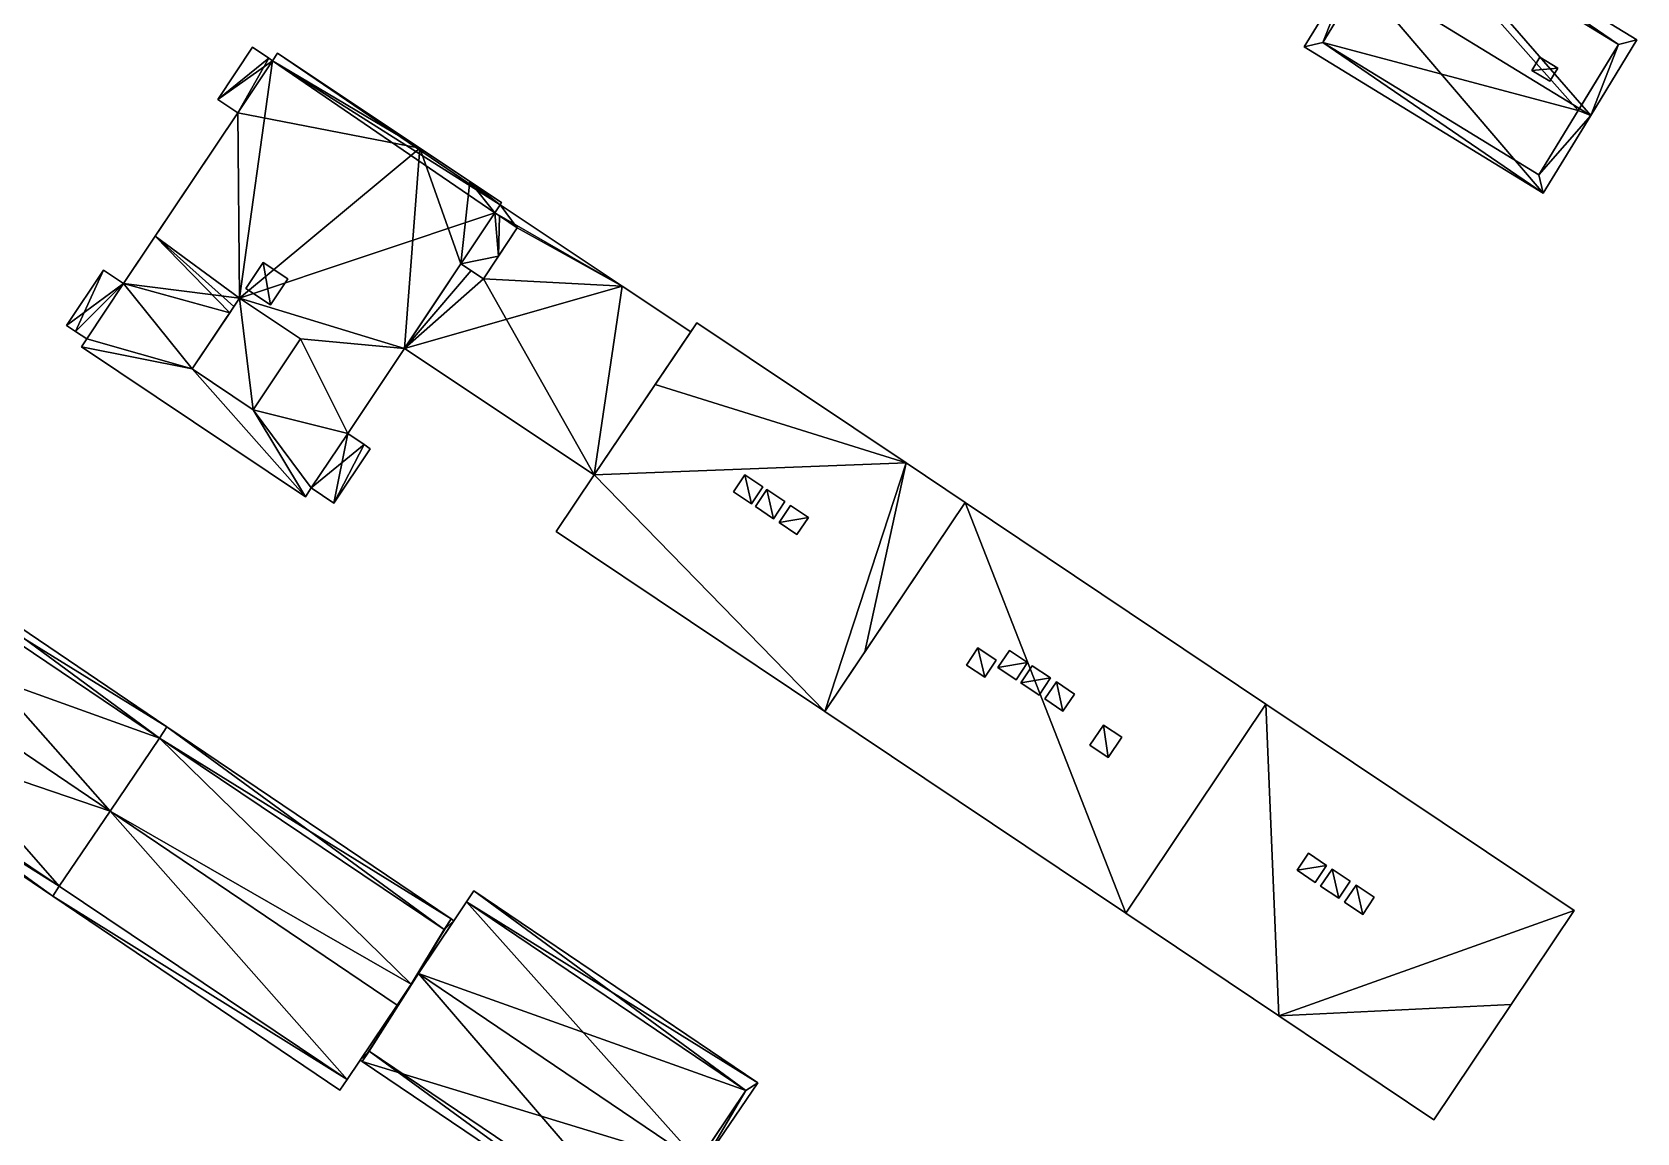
# Model space of a CAD drawing. Extents: x 2679264 to 2679716, y 1246766 to 1247183.
# Drawn here: x 2679574.3 to 2679664.7, y 1247058.6 to 1247120.6 of the extents above; entities that cross this region are included whole.
import ezdxf

# ---------------------------------------------------------------- set-up
doc = ezdxf.new("R2010")
doc.units = 0

msp = doc.modelspace()

# ---------------------------------------------------------------- linework, layer by layer
for points in [[(2679651.24, 1247128.41, 442.53), (2679662.09, 1247115.92, 444.378), (2679648.64, 1247124.16, 444.378)], [(2679664.69, 1247120.18, 442.53), (2679662.09, 1247115.92, 444.378), (2679651.24, 1247128.41, 442.53)], [(2679664.69, 1247120.18, 442.53), (2679651.24, 1247128.41, 442.53), (2679663.66, 1247119.93, 442.808)], [(2679663.66, 1247119.93, 442.808), (2679651.24, 1247128.41, 442.53), (2679651.49, 1247127.38, 442.808)], [(2679651.49, 1247127.38, 433.089), (2679649.28, 1247123.76, 444.378), (2679647, 1247120.03, 433.089)], [(2679661.38, 1247116.2, 433.089), (2679651.49, 1247127.38, 433.089), (2679647, 1247120.03, 433.089)], [(2679663.66, 1247119.93, 442.808), (2679651.49, 1247127.38, 442.808), (2679651.49, 1247127.38, 433.089)], [(2679663.66, 1247119.93, 433.089), (2679663.66, 1247119.93, 442.808), (2679651.49, 1247127.38, 433.089)], [(2679661.38, 1247116.2, 433.089), (2679663.66, 1247119.93, 433.089), (2679651.49, 1247127.38, 433.089)], [(2679645.96, 1247119.79, 442.53), (2679648.64, 1247124.16, 444.378), (2679659.41, 1247111.55, 442.53)], [(2679648.64, 1247124.16, 444.378), (2679645.96, 1247119.79, 442.53), (2679647, 1247120.03, 442.801)], [(2679649.28, 1247123.76, 444.378), (2679648.64, 1247124.16, 444.378), (2679647, 1247120.03, 442.801)], [(2679648.64, 1247124.16, 444.378), (2679662.09, 1247115.92, 444.378), (2679659.41, 1247111.55, 442.53)], [(2679649.28, 1247123.76, 444.378), (2679647, 1247120.03, 442.801), (2679647, 1247120.03, 433.089)], [(2679584.77, 1247116.83, 445.158), (2679586.73, 1247119.77, 445.158), (2679587.65, 1247119.15, 445.158)], [(2679586.73, 1247119.77, 445.158), (2679584.77, 1247116.83, 445.158), (2679584.77, 1247116.83, 431.928)], [(2679586.73, 1247119.77, 431.928), (2679586.73, 1247119.77, 445.158), (2679584.77, 1247116.83, 431.928)], [(2679587.86, 1247119.01, 431.928), (2679586.73, 1247119.77, 431.928), (2679584.77, 1247116.83, 431.928)], [(2679587.65, 1247119.15, 445.158), (2679586.73, 1247119.77, 445.158), (2679587.65, 1247119.15, 431.928)], [(2679586.73, 1247119.77, 445.158), (2679586.73, 1247119.77, 431.928), (2679587.65, 1247119.15, 431.928)], [(2679645.96, 1247119.79, 442.53), (2679659.41, 1247111.55, 442.53), (2679647, 1247120.03, 442.801)], [(2679647, 1247120.03, 442.801), (2679659.41, 1247111.55, 442.53), (2679659.17, 1247112.59, 442.801)], [(2679647, 1247120.03, 442.801), (2679659.17, 1247112.59, 442.801), (2679659.17, 1247112.59, 433.089)], [(2679647, 1247120.03, 433.089), (2679647, 1247120.03, 442.801), (2679659.17, 1247112.59, 433.089)], [(2679661.38, 1247116.2, 433.089), (2679647, 1247120.03, 433.089), (2679659.17, 1247112.59, 433.089)], [(2679661.38, 1247116.2, 444.328), (2679661.45, 1247116.31, 444.378), (2679663.66, 1247119.93, 442.808)], [(2679661.38, 1247116.2, 444.328), (2679663.66, 1247119.93, 442.808), (2679661.38, 1247116.2, 433.089)], [(2679661.38, 1247116.2, 433.089), (2679663.66, 1247119.93, 442.808), (2679663.66, 1247119.93, 433.089)], [(2679661.45, 1247116.31, 444.378), (2679662.09, 1247115.92, 444.378), (2679663.66, 1247119.93, 442.808)], [(2679662.09, 1247115.92, 444.378), (2679664.69, 1247120.18, 442.53), (2679663.66, 1247119.93, 442.808)], [(2679587.65, 1247119.15, 445.158), (2679585.9, 1247116.07, 445.158), (2679584.77, 1247116.83, 445.158)], [(2679587.86, 1247119.01, 431.928), (2679584.77, 1247116.83, 431.928), (2679585.9, 1247116.07, 431.928)], [(2679587.86, 1247119.01, 445.158), (2679585.9, 1247116.07, 445.158), (2679587.65, 1247119.15, 445.158)], [(2679585.9, 1247116.07, 445.158), (2679587.86, 1247119.01, 445.158), (2679596.15, 1247114.09, 445.158)], [(2679585.99, 1247105.64, 431.928), (2679587.86, 1247119.01, 431.928), (2679585.9, 1247116.07, 431.928)], [(2679600.37, 1247110.44, 431.928), (2679587.86, 1247119.01, 431.928), (2679585.99, 1247105.64, 431.928)], [(2679587.86, 1247119.01, 445.158), (2679587.65, 1247119.15, 445.158), (2679587.65, 1247119.15, 431.928)], [(2679587.86, 1247119.01, 431.928), (2679587.86, 1247119.01, 445.158), (2679587.65, 1247119.15, 431.928)], [(2679588.14, 1247119.43, 445.158), (2679596.15, 1247114.09, 445.158), (2679587.86, 1247119.01, 445.158)], [(2679588.14, 1247119.43, 445.158), (2679587.86, 1247119.01, 445.158), (2679587.86, 1247119.01, 431.928)], [(2679588.14, 1247119.43, 431.928), (2679588.14, 1247119.43, 445.158), (2679587.86, 1247119.01, 431.928)], [(2679588.14, 1247119.43, 431.928), (2679587.86, 1247119.01, 431.928), (2679600.68, 1247110.89, 431.928)], [(2679587.86, 1247119.01, 431.928), (2679600.37, 1247110.44, 431.928), (2679600.68, 1247110.89, 431.928)], [(2679596.15, 1247114.09, 445.158), (2679588.14, 1247119.43, 445.158), (2679588.14, 1247119.43, 431.928)], [(2679596.15, 1247114.09, 431.928), (2679596.15, 1247114.09, 445.158), (2679588.14, 1247119.43, 431.928)], [(2679588.14, 1247119.43, 431.928), (2679600.68, 1247110.89, 431.928), (2679600.76, 1247111.02, 431.928)], [(2679658.77, 1247118.46, 444.918), (2679659.23, 1247119.21, 444.918), (2679660.23, 1247118.59, 444.918)], [(2679658.77, 1247118.46, 444.918), (2679659.23, 1247119.21, 443.894), (2679659.23, 1247119.21, 444.918)], [(2679658.77, 1247118.46, 444.918), (2679658.77, 1247118.46, 444.216), (2679659.23, 1247119.21, 443.894)], [(2679659.78, 1247117.85, 444.918), (2679658.77, 1247118.46, 444.918), (2679660.23, 1247118.59, 444.918)], [(2679659.23, 1247119.21, 444.918), (2679660.23, 1247118.59, 443.894), (2679660.23, 1247118.59, 444.918)], [(2679659.23, 1247119.21, 444.918), (2679659.23, 1247119.21, 443.894), (2679660.23, 1247118.59, 443.894)], [(2679660.23, 1247118.59, 444.918), (2679659.78, 1247117.85, 444.216), (2679659.78, 1247117.85, 444.918)], [(2679660.23, 1247118.59, 444.918), (2679660.23, 1247118.59, 443.894), (2679659.78, 1247117.85, 444.216)], [(2679659.78, 1247117.85, 444.918), (2679658.77, 1247118.46, 444.216), (2679658.77, 1247118.46, 444.918)], [(2679659.78, 1247117.85, 444.918), (2679659.78, 1247117.85, 444.216), (2679658.77, 1247118.46, 444.216)], [(2679584.77, 1247116.83, 445.158), (2679585.9, 1247116.07, 445.158), (2679585.9, 1247116.07, 431.928)], [(2679584.77, 1247116.83, 431.928), (2679584.77, 1247116.83, 445.158), (2679585.9, 1247116.07, 431.928)], [(2679585.99, 1247105.64, 431.928), (2679585.9, 1247116.07, 431.928), (2679579.47, 1247106.46, 431.928)], [(2679585.99, 1247105.64, 445.158), (2679581.25, 1247109.12, 445.158), (2679585.9, 1247116.07, 445.158)], [(2679585.9, 1247116.07, 445.158), (2679581.25, 1247109.12, 445.158), (2679581.25, 1247109.12, 431.928)], [(2679585.9, 1247116.07, 431.928), (2679585.9, 1247116.07, 445.158), (2679581.25, 1247109.12, 431.928)], [(2679585.9, 1247116.07, 445.158), (2679596.15, 1247114.09, 445.158), (2679585.99, 1247105.64, 445.158)], [(2679662.09, 1247115.92, 444.378), (2679661.38, 1247116.2, 444.328), (2679659.17, 1247112.59, 442.801)], [(2679659.17, 1247112.59, 442.801), (2679661.38, 1247116.2, 444.328), (2679661.38, 1247116.2, 433.089)], [(2679659.17, 1247112.59, 442.801), (2679661.38, 1247116.2, 433.089), (2679659.17, 1247112.59, 433.089)], [(2679659.41, 1247111.55, 442.53), (2679662.09, 1247115.92, 444.378), (2679659.17, 1247112.59, 442.801)], [(2679661.38, 1247116.2, 444.328), (2679662.09, 1247115.92, 444.378), (2679661.45, 1247116.31, 444.378)], [(2679596.15, 1247114.09, 445.158), (2679595.29, 1247102.81, 445.158), (2679585.99, 1247105.64, 445.158)], [(2679598.46, 1247107.57, 445.158), (2679595.29, 1247102.81, 445.158), (2679596.15, 1247114.09, 445.158)], [(2679598.97, 1247112.21, 445.158), (2679598.46, 1247107.57, 445.158), (2679596.15, 1247114.09, 445.158)], [(2679598.97, 1247112.21, 445.158), (2679596.15, 1247114.09, 445.158), (2679596.15, 1247114.09, 431.928)], [(2679598.97, 1247112.21, 431.928), (2679598.97, 1247112.21, 445.158), (2679596.15, 1247114.09, 431.928)], [(2679598.97, 1247112.21, 445.158), (2679600.37, 1247110.44, 445.158), (2679598.46, 1247107.57, 445.158)], [(2679600.37, 1247110.44, 445.158), (2679598.97, 1247112.21, 445.158), (2679600.68, 1247110.89, 445.158)], [(2679600.76, 1247111.02, 445.158), (2679600.68, 1247110.89, 445.158), (2679598.97, 1247112.21, 445.158)], [(2679600.76, 1247111.02, 445.158), (2679598.97, 1247112.21, 445.158), (2679598.97, 1247112.21, 431.928)], [(2679600.76, 1247111.02, 431.928), (2679600.76, 1247111.02, 445.158), (2679598.97, 1247112.21, 431.928)], [(2679585.99, 1247105.64, 431.928), (2679595.29, 1247102.81, 431.928), (2679600.37, 1247110.44, 431.928)], [(2679607.54, 1247106.32, 431.928), (2679600.37, 1247110.44, 431.928), (2679595.29, 1247102.81, 431.928)], [(2679600.37, 1247110.44, 445.158), (2679600.58, 1247108, 445.158), (2679598.46, 1247107.57, 445.158)], [(2679600.37, 1247110.44, 439.132), (2679600.37, 1247110.44, 445.158), (2679600.68, 1247110.89, 445.158)], [(2679600.68, 1247110.89, 439.132), (2679600.37, 1247110.44, 439.132), (2679600.68, 1247110.89, 445.158)], [(2679600.37, 1247110.44, 439.132), (2679600.68, 1247110.89, 439.132), (2679601.64, 1247109.59, 439.132)], [(2679607.54, 1247106.32, 431.928), (2679600.68, 1247110.89, 431.928), (2679600.37, 1247110.44, 431.928)], [(2679600.58, 1247108, 445.158), (2679600.37, 1247110.44, 445.158), (2679600.63, 1247110.27, 445.158)], [(2679600.63, 1247110.27, 445.158), (2679600.37, 1247110.44, 445.158), (2679600.37, 1247110.44, 439.132)], [(2679600.37, 1247110.44, 439.132), (2679600.63, 1247110.27, 439.132), (2679600.63, 1247110.27, 445.158)], [(2679600.68, 1247110.89, 445.158), (2679600.76, 1247111.02, 445.158), (2679600.76, 1247111.02, 431.928)], [(2679600.68, 1247110.89, 431.928), (2679600.68, 1247110.89, 445.158), (2679600.76, 1247111.02, 431.928)], [(2679601.64, 1247109.59, 439.132), (2679600.68, 1247110.89, 439.132), (2679607.54, 1247106.32, 439.132)], [(2679607.54, 1247106.32, 439.132), (2679600.68, 1247110.89, 439.132), (2679600.68, 1247110.89, 431.928)], [(2679607.54, 1247106.32, 431.928), (2679607.54, 1247106.32, 439.132), (2679600.68, 1247110.89, 431.928)], [(2679607.54, 1247106.32, 439.132), (2679599.73, 1247106.73, 439.132), (2679601.64, 1247109.59, 439.132)], [(2679600.63, 1247110.27, 445.158), (2679601.64, 1247109.59, 445.158), (2679600.58, 1247108, 445.158)], [(2679600.58, 1247108, 445.158), (2679601.64, 1247109.59, 445.158), (2679601.64, 1247109.59, 439.132)], [(2679601.64, 1247109.59, 439.132), (2679600.58, 1247108, 439.132), (2679600.58, 1247108, 445.158)], [(2679601.64, 1247109.59, 439.132), (2679601.64, 1247109.59, 445.158), (2679600.63, 1247110.27, 445.158)], [(2679600.63, 1247110.27, 445.158), (2679600.63, 1247110.27, 439.132), (2679601.64, 1247109.59, 439.132)], [(2679581.25, 1247109.12, 445.158), (2679585.45, 1247104.82, 445.158), (2679579.47, 1247106.46, 445.158)], [(2679581.25, 1247109.12, 445.158), (2679579.47, 1247106.46, 445.158), (2679579.47, 1247106.46, 431.928)], [(2679581.25, 1247109.12, 431.928), (2679581.25, 1247109.12, 445.158), (2679579.47, 1247106.46, 431.928)], [(2679585.68, 1247105.17, 445.158), (2679585.45, 1247104.82, 445.158), (2679581.25, 1247109.12, 445.158)], [(2679585.99, 1247105.64, 445.158), (2679585.68, 1247105.17, 445.158), (2679581.25, 1247109.12, 445.158)], [(2679600.58, 1247108, 445.158), (2679599.73, 1247106.73, 445.158), (2679598.46, 1247107.57, 445.158)], [(2679599.73, 1247106.73, 439.132), (2679599.73, 1247106.73, 445.158), (2679600.58, 1247108, 445.158)], [(2679600.58, 1247108, 445.158), (2679600.58, 1247108, 439.132), (2679599.73, 1247106.73, 439.132)], [(2679578.34, 1247107.21, 445.158), (2679576.77, 1247103.76, 445.158), (2679576.26, 1247104.1, 445.158)], [(2679578.34, 1247107.21, 445.158), (2679576.26, 1247104.1, 445.158), (2679576.26, 1247104.1, 431.928)], [(2679578.34, 1247107.21, 431.928), (2679578.34, 1247107.21, 445.158), (2679576.26, 1247104.1, 431.928)], [(2679579.47, 1247106.46, 431.928), (2679578.34, 1247107.21, 431.928), (2679576.26, 1247104.1, 431.928)], [(2679576.77, 1247103.76, 445.158), (2679578.34, 1247107.21, 445.158), (2679579.47, 1247106.46, 445.158)], [(2679579.47, 1247106.46, 445.158), (2679578.34, 1247107.21, 445.158), (2679578.34, 1247107.21, 431.928)], [(2679579.47, 1247106.46, 431.928), (2679579.47, 1247106.46, 445.158), (2679578.34, 1247107.21, 431.928)], [(2679586.36, 1247106.18, 445.68), (2679587.33, 1247107.64, 445.68), (2679587.74, 1247105.26, 445.68)], [(2679586.36, 1247106.18, 445.68), (2679587.33, 1247107.64, 445.158), (2679587.33, 1247107.64, 445.68)], [(2679586.36, 1247106.18, 445.68), (2679586.36, 1247106.18, 445.158), (2679587.33, 1247107.64, 445.158)], [(2679587.33, 1247107.64, 445.68), (2679588.71, 1247106.72, 445.68), (2679587.74, 1247105.26, 445.68)], [(2679587.33, 1247107.64, 445.68), (2679588.71, 1247106.72, 445.158), (2679588.71, 1247106.72, 445.68)], [(2679587.33, 1247107.64, 445.68), (2679587.33, 1247107.64, 445.158), (2679588.71, 1247106.72, 445.158)], [(2679598.46, 1247107.57, 445.158), (2679595.29, 1247102.81, 439.132), (2679592.09, 1247098.01, 445.158)], [(2679598.46, 1247107.57, 445.158), (2679598.46, 1247107.57, 439.132), (2679595.29, 1247102.81, 439.132)], [(2679598.46, 1247107.57, 439.132), (2679599.04, 1247107.19, 439.132), (2679595.29, 1247102.81, 439.132)], [(2679599.73, 1247106.73, 439.132), (2679595.29, 1247102.81, 439.132), (2679599.04, 1247107.19, 439.132)], [(2679598.46, 1247107.57, 439.132), (2679598.46, 1247107.57, 445.158), (2679599.73, 1247106.73, 445.158)], [(2679599.73, 1247106.73, 445.158), (2679599.73, 1247106.73, 439.132), (2679598.46, 1247107.57, 439.132)], [(2679579.47, 1247106.46, 431.928), (2679576.26, 1247104.1, 431.928), (2679577.39, 1247103.34, 431.928)], [(2679577.39, 1247103.34, 445.158), (2679576.77, 1247103.76, 445.158), (2679579.47, 1247106.46, 445.158)], [(2679583.33, 1247101.65, 445.158), (2679577.39, 1247103.34, 445.158), (2679579.47, 1247106.46, 445.158)], [(2679583.33, 1247101.65, 431.928), (2679579.47, 1247106.46, 431.928), (2679577.39, 1247103.34, 431.928)], [(2679583.33, 1247101.65, 445.158), (2679579.47, 1247106.46, 445.158), (2679585.45, 1247104.82, 445.158)], [(2679579.47, 1247106.46, 431.928), (2679583.33, 1247101.65, 431.928), (2679585.99, 1247105.64, 431.928)], [(2679587.74, 1247105.26, 445.68), (2679586.36, 1247106.18, 445.158), (2679586.36, 1247106.18, 445.68)], [(2679587.74, 1247105.26, 445.68), (2679587.74, 1247105.26, 445.158), (2679586.36, 1247106.18, 445.158)], [(2679588.71, 1247106.72, 445.68), (2679587.74, 1247105.26, 445.158), (2679587.74, 1247105.26, 445.68)], [(2679588.71, 1247106.72, 445.68), (2679588.71, 1247106.72, 445.158), (2679587.74, 1247105.26, 445.158)], [(2679605.97, 1247095.69, 439.132), (2679595.29, 1247102.81, 439.132), (2679599.73, 1247106.73, 439.132)], [(2679607.54, 1247106.32, 431.928), (2679595.29, 1247102.81, 431.928), (2679605.97, 1247095.69, 431.928)], [(2679605.97, 1247095.69, 439.132), (2679599.73, 1247106.73, 439.132), (2679607.54, 1247106.32, 439.132)], [(2679611.41, 1247103.74, 439.132), (2679605.97, 1247095.69, 439.132), (2679607.54, 1247106.32, 439.132)], [(2679611.41, 1247103.74, 431.928), (2679607.54, 1247106.32, 431.928), (2679605.97, 1247095.69, 431.928)], [(2679611.41, 1247103.74, 439.132), (2679607.54, 1247106.32, 439.132), (2679607.54, 1247106.32, 431.928)], [(2679611.41, 1247103.74, 431.928), (2679611.41, 1247103.74, 439.132), (2679607.54, 1247106.32, 431.928)], [(2679583.33, 1247101.65, 446.913), (2679585.99, 1247105.64, 446.913), (2679586.77, 1247099.35, 446.913)], [(2679583.33, 1247101.65, 431.928), (2679586.77, 1247099.35, 431.928), (2679585.99, 1247105.64, 431.928)], [(2679585.99, 1247105.64, 446.913), (2679583.33, 1247101.65, 446.913), (2679583.33, 1247101.65, 445.158)], [(2679585.99, 1247105.64, 446.913), (2679583.33, 1247101.65, 445.158), (2679585.99, 1247105.64, 445.158)], [(2679595.29, 1247102.81, 445.158), (2679589.44, 1247103.34, 445.158), (2679585.99, 1247105.64, 445.158)], [(2679585.99, 1247105.64, 446.913), (2679589.44, 1247103.34, 446.913), (2679586.77, 1247099.35, 446.913)], [(2679595.29, 1247102.81, 431.928), (2679585.99, 1247105.64, 431.928), (2679589.44, 1247103.34, 431.928)], [(2679586.77, 1247099.35, 431.928), (2679589.44, 1247103.34, 431.928), (2679585.99, 1247105.64, 431.928)], [(2679585.99, 1247105.64, 445.158), (2679589.44, 1247103.34, 446.913), (2679585.99, 1247105.64, 446.913)], [(2679589.44, 1247103.34, 446.913), (2679585.99, 1247105.64, 445.158), (2679589.44, 1247103.34, 445.158)], [(2679605.97, 1247095.69, 445.231), (2679611.41, 1247103.74, 439.132), (2679611.76, 1247104.25, 445.231)], [(2679609.4, 1247100.77, 445.231), (2679611.76, 1247104.25, 445.231), (2679623.54, 1247096.36, 445.231)], [(2679623.54, 1247096.36, 431.928), (2679611.76, 1247104.25, 431.928), (2679609.4, 1247100.77, 431.928)], [(2679611.41, 1247103.74, 439.132), (2679611.76, 1247104.25, 431.928), (2679611.76, 1247104.25, 445.231)], [(2679611.41, 1247103.74, 439.132), (2679611.41, 1247103.74, 431.928), (2679611.76, 1247104.25, 431.928)], [(2679623.54, 1247096.36, 445.231), (2679611.76, 1247104.25, 445.231), (2679611.76, 1247104.25, 431.928)], [(2679623.54, 1247096.36, 431.928), (2679623.54, 1247096.36, 445.231), (2679611.76, 1247104.25, 431.928)], [(2679576.26, 1247104.1, 445.158), (2679576.77, 1247103.76, 445.158), (2679576.77, 1247103.76, 431.928)], [(2679576.26, 1247104.1, 431.928), (2679576.26, 1247104.1, 445.158), (2679576.77, 1247103.76, 431.928)], [(2679576.77, 1247103.76, 445.158), (2679577.39, 1247103.34, 445.158), (2679577.39, 1247103.34, 431.928)], [(2679576.77, 1247103.76, 431.928), (2679576.77, 1247103.76, 445.158), (2679577.39, 1247103.34, 431.928)], [(2679583.33, 1247101.65, 445.158), (2679577.09, 1247102.89, 445.158), (2679577.39, 1247103.34, 445.158)], [(2679577.39, 1247103.34, 445.158), (2679577.09, 1247102.89, 445.158), (2679577.09, 1247102.89, 431.928)], [(2679577.39, 1247103.34, 431.928), (2679577.39, 1247103.34, 445.158), (2679577.09, 1247102.89, 431.928)], [(2679583.33, 1247101.65, 431.928), (2679577.39, 1247103.34, 431.928), (2679577.09, 1247102.89, 431.928)], [(2679589.44, 1247103.34, 445.158), (2679592.09, 1247098.01, 445.158), (2679586.77, 1247099.35, 445.158)], [(2679592.09, 1247098.01, 431.928), (2679589.44, 1247103.34, 431.928), (2679586.77, 1247099.35, 431.928)], [(2679586.77, 1247099.35, 445.158), (2679586.77, 1247099.35, 446.913), (2679589.44, 1247103.34, 445.158)], [(2679589.44, 1247103.34, 446.913), (2679589.44, 1247103.34, 445.158), (2679586.77, 1247099.35, 446.913)], [(2679592.09, 1247098.01, 445.158), (2679589.44, 1247103.34, 445.158), (2679595.29, 1247102.81, 445.158)], [(2679589.44, 1247103.34, 431.928), (2679592.09, 1247098.01, 431.928), (2679595.29, 1247102.81, 431.928)], [(2679605.97, 1247095.69, 445.231), (2679605.97, 1247095.69, 439.132), (2679611.41, 1247103.74, 439.132)], [(2679583.33, 1247101.65, 445.158), (2679589.72, 1247094.46, 445.158), (2679577.09, 1247102.89, 445.158)], [(2679577.09, 1247102.89, 445.158), (2679589.72, 1247094.46, 445.158), (2679589.72, 1247094.46, 431.928)], [(2679577.09, 1247102.89, 431.928), (2679577.09, 1247102.89, 445.158), (2679589.72, 1247094.46, 431.928)], [(2679583.33, 1247101.65, 431.928), (2679577.09, 1247102.89, 431.928), (2679589.72, 1247094.46, 431.928)], [(2679595.29, 1247102.81, 439.132), (2679592.09, 1247098.01, 431.928), (2679592.09, 1247098.01, 445.158)], [(2679595.29, 1247102.81, 439.132), (2679595.29, 1247102.81, 431.928), (2679592.09, 1247098.01, 431.928)], [(2679595.29, 1247102.81, 439.132), (2679605.97, 1247095.69, 439.132), (2679605.97, 1247095.69, 431.928)], [(2679595.29, 1247102.81, 431.928), (2679595.29, 1247102.81, 439.132), (2679605.97, 1247095.69, 431.928)], [(2679586.77, 1247099.35, 445.158), (2679589.72, 1247094.46, 445.158), (2679583.33, 1247101.65, 445.158)], [(2679586.77, 1247099.35, 431.928), (2679583.33, 1247101.65, 431.928), (2679589.72, 1247094.46, 431.928)], [(2679583.33, 1247101.65, 446.913), (2679586.77, 1247099.35, 446.913), (2679586.77, 1247099.35, 445.158)], [(2679583.33, 1247101.65, 446.913), (2679586.77, 1247099.35, 445.158), (2679583.33, 1247101.65, 445.158)], [(2679605.97, 1247095.69, 445.231), (2679609.4, 1247100.77, 445.231), (2679623.54, 1247096.36, 445.231)], [(2679623.54, 1247096.36, 431.928), (2679609.4, 1247100.77, 431.928), (2679605.97, 1247095.69, 431.928)], [(2679592.09, 1247098.01, 445.158), (2679590.04, 1247094.95, 445.158), (2679586.77, 1247099.35, 445.158)], [(2679589.72, 1247094.46, 445.158), (2679586.77, 1247099.35, 445.158), (2679590.04, 1247094.95, 445.158)], [(2679586.77, 1247099.35, 431.928), (2679590.04, 1247094.95, 431.928), (2679592.09, 1247098.01, 431.928)], [(2679586.77, 1247099.35, 431.928), (2679589.72, 1247094.46, 431.928), (2679590.04, 1247094.95, 431.928)], [(2679593.01, 1247097.39, 445.158), (2679590.04, 1247094.95, 445.158), (2679592.09, 1247098.01, 445.158)], [(2679590.04, 1247094.95, 431.928), (2679591.31, 1247094.1, 431.928), (2679592.09, 1247098.01, 431.928)], [(2679591.31, 1247094.1, 431.928), (2679593.36, 1247097.16, 431.928), (2679592.09, 1247098.01, 431.928)], [(2679593.01, 1247097.39, 445.158), (2679592.09, 1247098.01, 445.158), (2679592.09, 1247098.01, 431.928)], [(2679593.01, 1247097.39, 431.928), (2679593.01, 1247097.39, 445.158), (2679592.09, 1247098.01, 431.928)], [(2679593.01, 1247097.39, 445.158), (2679591.31, 1247094.1, 445.158), (2679590.04, 1247094.95, 445.158)], [(2679591.31, 1247094.1, 445.158), (2679593.01, 1247097.39, 445.158), (2679593.36, 1247097.16, 445.158)], [(2679591.31, 1247094.1, 445.158), (2679593.36, 1247097.16, 445.158), (2679593.36, 1247097.16, 431.928)], [(2679591.31, 1247094.1, 431.928), (2679591.31, 1247094.1, 445.158), (2679593.36, 1247097.16, 431.928)], [(2679593.36, 1247097.16, 445.158), (2679593.01, 1247097.39, 445.158), (2679593.01, 1247097.39, 431.928)], [(2679593.36, 1247097.16, 431.928), (2679593.36, 1247097.16, 445.158), (2679593.01, 1247097.39, 431.928)], [(2679618.96, 1247082.36, 445.231), (2679605.97, 1247095.69, 445.231), (2679623.54, 1247096.36, 445.231)], [(2679623.54, 1247096.36, 431.928), (2679605.97, 1247095.69, 431.928), (2679618.96, 1247082.36, 431.928)], [(2679621.22, 1247085.73, 445.231), (2679618.96, 1247082.36, 445.231), (2679623.54, 1247096.36, 445.231)], [(2679623.54, 1247096.36, 431.928), (2679618.96, 1247082.36, 431.928), (2679621.22, 1247085.73, 431.928)], [(2679626.86, 1247094.13, 445.231), (2679621.22, 1247085.73, 445.231), (2679623.54, 1247096.36, 445.231)], [(2679623.54, 1247096.36, 431.928), (2679621.22, 1247085.73, 431.928), (2679626.86, 1247094.13, 431.928)], [(2679626.86, 1247094.13, 445.231), (2679623.54, 1247096.36, 445.231), (2679626.86, 1247094.13, 431.928)], [(2679623.54, 1247096.36, 445.231), (2679623.54, 1247096.36, 431.928), (2679626.86, 1247094.13, 431.928)], [(2679603.82, 1247092.5, 445.231), (2679605.97, 1247095.69, 445.231), (2679618.96, 1247082.36, 445.231)], [(2679603.82, 1247092.5, 431.928), (2679605.97, 1247095.69, 431.928), (2679605.97, 1247095.69, 439.132)], [(2679603.82, 1247092.5, 445.231), (2679603.82, 1247092.5, 431.928), (2679605.97, 1247095.69, 439.132)], [(2679605.97, 1247095.69, 445.231), (2679603.82, 1247092.5, 445.231), (2679605.97, 1247095.69, 439.132)], [(2679605.97, 1247095.69, 431.928), (2679603.82, 1247092.5, 431.928), (2679618.96, 1247082.36, 431.928)], [(2679614.83, 1247094.05, 445.63), (2679613.82, 1247094.73, 445.63), (2679614.46, 1247095.69, 445.63)], [(2679613.82, 1247094.73, 445.63), (2679614.46, 1247095.69, 445.231), (2679614.46, 1247095.69, 445.63)], [(2679613.82, 1247094.73, 445.63), (2679613.82, 1247094.73, 445.231), (2679614.46, 1247095.69, 445.231)], [(2679615.47, 1247095.01, 445.63), (2679614.83, 1247094.05, 445.63), (2679614.46, 1247095.69, 445.63)], [(2679614.46, 1247095.69, 445.63), (2679615.47, 1247095.01, 445.231), (2679615.47, 1247095.01, 445.63)], [(2679614.46, 1247095.69, 445.63), (2679614.46, 1247095.69, 445.231), (2679615.47, 1247095.01, 445.231)], [(2679589.72, 1247094.46, 445.158), (2679590.04, 1247094.95, 445.158), (2679590.04, 1247094.95, 431.928)], [(2679589.72, 1247094.46, 431.928), (2679589.72, 1247094.46, 445.158), (2679590.04, 1247094.95, 431.928)], [(2679590.04, 1247094.95, 445.158), (2679591.31, 1247094.1, 445.158), (2679591.31, 1247094.1, 431.928)], [(2679590.04, 1247094.95, 431.928), (2679590.04, 1247094.95, 445.158), (2679591.31, 1247094.1, 431.928)], [(2679614.83, 1247094.05, 445.63), (2679613.82, 1247094.73, 445.231), (2679613.82, 1247094.73, 445.63)], [(2679614.83, 1247094.05, 445.63), (2679614.83, 1247094.05, 445.231), (2679613.82, 1247094.73, 445.231)], [(2679615.47, 1247095.01, 445.63), (2679614.83, 1247094.05, 445.231), (2679614.83, 1247094.05, 445.63)], [(2679615.47, 1247095.01, 445.63), (2679615.47, 1247095.01, 445.231), (2679614.83, 1247094.05, 445.231)], [(2679616.06, 1247093.22, 445.63), (2679615.05, 1247093.9, 445.63), (2679615.7, 1247094.86, 445.63)], [(2679615.05, 1247093.9, 445.63), (2679615.7, 1247094.86, 445.231), (2679615.7, 1247094.86, 445.63)], [(2679615.05, 1247093.9, 445.63), (2679615.05, 1247093.9, 445.231), (2679615.7, 1247094.86, 445.231)], [(2679616.71, 1247094.18, 445.63), (2679616.06, 1247093.22, 445.63), (2679615.7, 1247094.86, 445.63)], [(2679615.7, 1247094.86, 445.63), (2679616.71, 1247094.18, 445.231), (2679616.71, 1247094.18, 445.63)], [(2679615.7, 1247094.86, 445.63), (2679615.7, 1247094.86, 445.231), (2679616.71, 1247094.18, 445.231)], [(2679616.71, 1247094.18, 445.63), (2679616.06, 1247093.22, 445.231), (2679616.06, 1247093.22, 445.63)], [(2679616.71, 1247094.18, 445.63), (2679616.71, 1247094.18, 445.231), (2679616.06, 1247093.22, 445.231)], [(2679616.06, 1247093.22, 445.63), (2679615.05, 1247093.9, 445.231), (2679615.05, 1247093.9, 445.63)], [(2679616.06, 1247093.22, 445.63), (2679616.06, 1247093.22, 445.231), (2679615.05, 1247093.9, 445.231)], [(2679616.38, 1247093, 445.63), (2679617.03, 1247093.97, 445.63), (2679618.04, 1247093.29, 445.63)], [(2679616.38, 1247093, 445.63), (2679617.03, 1247093.97, 445.231), (2679617.03, 1247093.97, 445.63)], [(2679616.38, 1247093, 445.63), (2679616.38, 1247093, 445.231), (2679617.03, 1247093.97, 445.231)], [(2679617.39, 1247092.33, 445.63), (2679616.38, 1247093, 445.63), (2679618.04, 1247093.29, 445.63)], [(2679617.03, 1247093.97, 445.63), (2679618.04, 1247093.29, 445.231), (2679618.04, 1247093.29, 445.63)], [(2679617.03, 1247093.97, 445.63), (2679617.03, 1247093.97, 445.231), (2679618.04, 1247093.29, 445.231)], [(2679618.04, 1247093.29, 445.63), (2679617.39, 1247092.33, 445.231), (2679617.39, 1247092.33, 445.63)], [(2679618.04, 1247093.29, 445.63), (2679618.04, 1247093.29, 445.231), (2679617.39, 1247092.33, 445.231)], [(2679618.96, 1247082.36, 445.877), (2679626.86, 1247094.13, 445.877), (2679635.91, 1247071, 445.877)], [(2679626.86, 1247094.13, 445.231), (2679626.86, 1247094.13, 445.877), (2679618.96, 1247082.36, 445.877)], [(2679618.96, 1247082.36, 445.231), (2679626.86, 1247094.13, 445.231), (2679618.96, 1247082.36, 445.877)], [(2679626.86, 1247094.13, 431.928), (2679618.96, 1247082.36, 431.928), (2679635.91, 1247071, 431.928)], [(2679626.86, 1247094.13, 445.877), (2679643.8, 1247082.78, 445.877), (2679635.91, 1247071, 445.877)], [(2679643.8, 1247082.78, 445.877), (2679626.86, 1247094.13, 445.877), (2679626.86, 1247094.13, 431.928)], [(2679643.8, 1247082.78, 431.928), (2679643.8, 1247082.78, 445.877), (2679626.86, 1247094.13, 431.928)], [(2679643.8, 1247082.78, 431.928), (2679626.86, 1247094.13, 431.928), (2679635.91, 1247071, 431.928)], [(2679565.79, 1247092.41, 445.928), (2679581.49, 1247080.87, 446.301), (2679562.58, 1247087.66, 448.8)], [(2679581.91, 1247081.5, 445.92), (2679565.79, 1247092.41, 445.928), (2679565.67, 1247091.52, 446.329)], [(2679581.91, 1247081.5, 445.92), (2679581.49, 1247080.87, 446.301), (2679565.79, 1247092.41, 445.928)], [(2679603.82, 1247092.5, 445.231), (2679618.96, 1247082.36, 445.231), (2679618.96, 1247082.36, 431.928)], [(2679603.82, 1247092.5, 431.928), (2679603.82, 1247092.5, 445.231), (2679618.96, 1247082.36, 431.928)], [(2679617.39, 1247092.33, 445.63), (2679616.38, 1247093, 445.231), (2679616.38, 1247093, 445.63)], [(2679617.39, 1247092.33, 445.63), (2679617.39, 1247092.33, 445.231), (2679616.38, 1247093, 445.231)], [(2679578.71, 1247076.75, 434.268), (2679565.67, 1247091.52, 434.268), (2679560.03, 1247083.12, 434.268)], [(2679581.49, 1247080.87, 446.301), (2679581.91, 1247081.5, 445.92), (2679565.67, 1247091.52, 446.329)], [(2679581.49, 1247080.87, 446.301), (2679565.67, 1247091.52, 446.329), (2679565.67, 1247091.52, 434.268)], [(2679581.49, 1247080.87, 434.268), (2679581.49, 1247080.87, 446.301), (2679565.67, 1247091.52, 434.268)], [(2679578.71, 1247076.75, 434.268), (2679581.49, 1247080.87, 434.268), (2679565.67, 1247091.52, 434.268)], [(2679562.58, 1247087.66, 448.8), (2679575.85, 1247072.52, 446.479), (2679559.35, 1247082.88, 446.192)], [(2679578.71, 1247076.75, 448.791), (2679575.85, 1247072.52, 446.479), (2679562.58, 1247087.66, 448.8)], [(2679581.49, 1247080.87, 446.301), (2679578.71, 1247076.75, 448.791), (2679562.58, 1247087.66, 448.8)], [(2679627.96, 1247084.3, 446.265), (2679626.94, 1247084.98, 446.265), (2679627.58, 1247085.95, 446.265)], [(2679626.94, 1247084.98, 446.265), (2679627.58, 1247085.95, 445.877), (2679627.58, 1247085.95, 446.265)], [(2679626.94, 1247084.98, 446.265), (2679626.94, 1247084.98, 445.877), (2679627.58, 1247085.95, 445.877)], [(2679628.6, 1247085.26, 446.265), (2679627.96, 1247084.3, 446.265), (2679627.58, 1247085.95, 446.265)], [(2679627.58, 1247085.95, 446.265), (2679628.6, 1247085.26, 445.877), (2679628.6, 1247085.26, 446.265)], [(2679627.58, 1247085.95, 446.265), (2679627.58, 1247085.95, 445.877), (2679628.6, 1247085.26, 445.877)], [(2679628.6, 1247085.26, 446.265), (2679627.96, 1247084.3, 445.877), (2679627.96, 1247084.3, 446.265)], [(2679628.6, 1247085.26, 446.265), (2679628.6, 1247085.26, 445.877), (2679627.96, 1247084.3, 445.877)], [(2679628.71, 1247084.84, 446.26), (2679629.35, 1247085.8, 446.26), (2679630.37, 1247085.12, 446.26)], [(2679628.71, 1247084.84, 446.26), (2679629.35, 1247085.8, 445.877), (2679629.35, 1247085.8, 446.26)], [(2679628.71, 1247084.84, 446.26), (2679628.71, 1247084.84, 445.877), (2679629.35, 1247085.8, 445.877)], [(2679629.35, 1247085.8, 446.26), (2679630.37, 1247085.12, 445.877), (2679630.37, 1247085.12, 446.26)], [(2679629.35, 1247085.8, 446.26), (2679629.35, 1247085.8, 445.877), (2679630.37, 1247085.12, 445.877)], [(2679627.96, 1247084.3, 446.265), (2679626.94, 1247084.98, 445.877), (2679626.94, 1247084.98, 446.265)], [(2679627.96, 1247084.3, 446.265), (2679627.96, 1247084.3, 445.877), (2679626.94, 1247084.98, 445.877)], [(2679629.73, 1247084.15, 446.26), (2679628.71, 1247084.84, 446.26), (2679630.37, 1247085.12, 446.26)], [(2679629.73, 1247084.15, 446.26), (2679628.71, 1247084.84, 445.877), (2679628.71, 1247084.84, 446.26)], [(2679629.73, 1247084.15, 446.26), (2679629.73, 1247084.15, 445.877), (2679628.71, 1247084.84, 445.877)], [(2679630.37, 1247085.12, 446.26), (2679629.73, 1247084.15, 445.877), (2679629.73, 1247084.15, 446.26)], [(2679630.37, 1247085.12, 446.26), (2679630.37, 1247085.12, 445.877), (2679629.73, 1247084.15, 445.877)], [(2679630, 1247083.98, 446.26), (2679630.64, 1247084.94, 446.26), (2679631.66, 1247084.25, 446.26)], [(2679630, 1247083.98, 446.26), (2679630.64, 1247084.94, 445.877), (2679630.64, 1247084.94, 446.26)], [(2679630, 1247083.98, 446.26), (2679630, 1247083.98, 445.877), (2679630.64, 1247084.94, 445.877)], [(2679631.02, 1247083.29, 446.26), (2679630, 1247083.98, 446.26), (2679631.66, 1247084.25, 446.26)], [(2679630.64, 1247084.94, 446.26), (2679631.66, 1247084.25, 445.877), (2679631.66, 1247084.25, 446.26)], [(2679630.64, 1247084.94, 446.26), (2679630.64, 1247084.94, 445.877), (2679631.66, 1247084.25, 445.877)], [(2679631.66, 1247084.25, 446.26), (2679631.02, 1247083.29, 445.877), (2679631.02, 1247083.29, 446.26)], [(2679631.66, 1247084.25, 446.26), (2679631.66, 1247084.25, 445.877), (2679631.02, 1247083.29, 445.877)], [(2679631.02, 1247083.29, 446.26), (2679630, 1247083.98, 445.877), (2679630, 1247083.98, 446.26)], [(2679631.02, 1247083.29, 446.26), (2679631.02, 1247083.29, 445.877), (2679630, 1247083.98, 445.877)], [(2679632.37, 1247082.38, 446.26), (2679631.35, 1247083.07, 446.26), (2679632, 1247084.03, 446.26)], [(2679631.35, 1247083.07, 446.26), (2679632, 1247084.03, 445.877), (2679632, 1247084.03, 446.26)], [(2679631.35, 1247083.07, 446.26), (2679631.35, 1247083.07, 445.877), (2679632, 1247084.03, 445.877)], [(2679633.02, 1247083.34, 446.26), (2679632.37, 1247082.38, 446.26), (2679632, 1247084.03, 446.26)], [(2679632, 1247084.03, 446.26), (2679633.02, 1247083.34, 445.877), (2679633.02, 1247083.34, 446.26)], [(2679632, 1247084.03, 446.26), (2679632, 1247084.03, 445.877), (2679633.02, 1247083.34, 445.877)], [(2679633.02, 1247083.34, 446.26), (2679632.37, 1247082.38, 445.877), (2679632.37, 1247082.38, 446.26)], [(2679633.02, 1247083.34, 446.26), (2679633.02, 1247083.34, 445.877), (2679632.37, 1247082.38, 445.877)], [(2679559.35, 1247082.88, 446.192), (2679575.48, 1247071.97, 446.182), (2679560.03, 1247083.12, 446.454)], [(2679575.85, 1247072.52, 446.479), (2679575.48, 1247071.97, 446.182), (2679559.35, 1247082.88, 446.192)], [(2679575.48, 1247071.97, 446.182), (2679575.85, 1247072.52, 446.479), (2679560.03, 1247083.12, 446.454)], [(2679560.03, 1247083.12, 446.454), (2679575.85, 1247072.52, 446.479), (2679575.85, 1247072.52, 434.268)], [(2679560.03, 1247083.12, 434.268), (2679560.03, 1247083.12, 446.454), (2679575.85, 1247072.52, 434.268)], [(2679578.71, 1247076.75, 434.268), (2679560.03, 1247083.12, 434.268), (2679575.85, 1247072.52, 434.268)], [(2679632.37, 1247082.38, 446.26), (2679631.35, 1247083.07, 445.877), (2679631.35, 1247083.07, 446.26)], [(2679632.37, 1247082.38, 446.26), (2679632.37, 1247082.38, 445.877), (2679631.35, 1247083.07, 445.877)], [(2679635.91, 1247071, 446.73), (2679643.8, 1247082.78, 446.73), (2679644.52, 1247065.23, 446.73)], [(2679643.8, 1247082.78, 445.877), (2679643.8, 1247082.78, 446.73), (2679635.91, 1247071, 446.73)], [(2679635.91, 1247071, 445.877), (2679643.8, 1247082.78, 445.877), (2679635.91, 1247071, 446.73)], [(2679643.8, 1247082.78, 431.928), (2679635.91, 1247071, 431.928), (2679644.52, 1247065.23, 431.928)], [(2679643.8, 1247082.78, 446.73), (2679661.15, 1247071.15, 446.73), (2679644.52, 1247065.23, 446.73)], [(2679661.15, 1247071.15, 446.73), (2679643.8, 1247082.78, 446.73), (2679643.8, 1247082.78, 431.928)], [(2679661.15, 1247071.15, 431.928), (2679661.15, 1247071.15, 446.73), (2679643.8, 1247082.78, 431.928)], [(2679661.15, 1247071.15, 431.928), (2679643.8, 1247082.78, 431.928), (2679644.52, 1247065.23, 431.928)], [(2679618.96, 1247082.36, 445.877), (2679635.91, 1247071, 445.877), (2679635.91, 1247071, 431.928)], [(2679618.96, 1247082.36, 431.928), (2679618.96, 1247082.36, 445.877), (2679635.91, 1247071, 431.928)], [(2679633.89, 1247080.46, 446.265), (2679634.65, 1247081.59, 446.265), (2679634.92, 1247079.78, 446.265)], [(2679633.89, 1247080.46, 446.265), (2679634.65, 1247081.59, 445.877), (2679634.65, 1247081.59, 446.265)], [(2679633.89, 1247080.46, 446.265), (2679633.89, 1247080.46, 445.877), (2679634.65, 1247081.59, 445.877)], [(2679634.65, 1247081.59, 446.265), (2679635.68, 1247080.91, 446.265), (2679634.92, 1247079.78, 446.265)], [(2679634.65, 1247081.59, 446.265), (2679635.68, 1247080.91, 445.877), (2679635.68, 1247080.91, 446.265)], [(2679634.65, 1247081.59, 446.265), (2679634.65, 1247081.59, 445.877), (2679635.68, 1247080.91, 445.877)], [(2679578.71, 1247076.75, 448.791), (2679581.49, 1247080.87, 446.301), (2679595.66, 1247067.01, 448.068)], [(2679595.66, 1247067.01, 434.268), (2679581.49, 1247080.87, 434.268), (2679578.71, 1247076.75, 434.268)], [(2679581.49, 1247080.87, 446.301), (2679581.91, 1247081.5, 445.92), (2679597.92, 1247070.68, 445.91)], [(2679581.91, 1247081.5, 445.92), (2679581.49, 1247080.87, 446.301), (2679597.52, 1247070.08, 446.271)], [(2679595.66, 1247067.01, 448.068), (2679581.49, 1247080.87, 446.301), (2679597.92, 1247070.68, 445.91)], [(2679597.52, 1247070.08, 446.271), (2679581.49, 1247080.87, 446.301), (2679581.49, 1247080.87, 434.268)], [(2679597.52, 1247070.08, 434.268), (2679597.52, 1247070.08, 446.271), (2679581.49, 1247080.87, 434.268)], [(2679595.66, 1247067.01, 434.268), (2679597.52, 1247070.08, 434.268), (2679581.49, 1247080.87, 434.268)], [(2679597.92, 1247070.68, 445.91), (2679581.91, 1247081.5, 445.92), (2679597.52, 1247070.08, 446.271)], [(2679635.68, 1247080.91, 446.265), (2679634.92, 1247079.78, 445.877), (2679634.92, 1247079.78, 446.265)], [(2679635.68, 1247080.91, 446.265), (2679635.68, 1247080.91, 445.877), (2679634.92, 1247079.78, 445.877)], [(2679634.92, 1247079.78, 446.265), (2679633.89, 1247080.46, 445.877), (2679633.89, 1247080.46, 446.265)], [(2679634.92, 1247079.78, 446.265), (2679634.92, 1247079.78, 445.877), (2679633.89, 1247080.46, 445.877)], [(2679575.85, 1247072.52, 446.479), (2679578.71, 1247076.75, 448.791), (2679592.06, 1247061.65, 446.505)], [(2679578.71, 1247076.75, 434.268), (2679575.85, 1247072.52, 434.268), (2679592.06, 1247061.65, 434.268)], [(2679592.06, 1247061.65, 446.505), (2679578.71, 1247076.75, 448.791), (2679594.87, 1247065.82, 448.781)], [(2679594.87, 1247065.82, 448.781), (2679578.71, 1247076.75, 448.791), (2679595.66, 1247067.01, 448.068)], [(2679595.66, 1247067.01, 434.268), (2679578.71, 1247076.75, 434.268), (2679594.87, 1247065.82, 434.268)], [(2679578.71, 1247076.75, 434.268), (2679592.06, 1247061.65, 434.268), (2679594.87, 1247065.82, 434.268)], [(2679645.55, 1247073.42, 446.84), (2679646.2, 1247074.38, 446.84), (2679647.21, 1247073.7, 446.84)], [(2679645.55, 1247073.42, 446.84), (2679646.2, 1247074.38, 446.73), (2679646.2, 1247074.38, 446.84)], [(2679645.55, 1247073.42, 446.84), (2679645.55, 1247073.42, 446.73), (2679646.2, 1247074.38, 446.73)], [(2679646.2, 1247074.38, 446.84), (2679647.21, 1247073.7, 446.73), (2679647.21, 1247073.7, 446.84)], [(2679646.2, 1247074.38, 446.84), (2679646.2, 1247074.38, 446.73), (2679647.21, 1247073.7, 446.73)], [(2679646.57, 1247072.74, 446.84), (2679645.55, 1247073.42, 446.84), (2679647.21, 1247073.7, 446.84)], [(2679646.57, 1247072.74, 446.84), (2679645.55, 1247073.42, 446.73), (2679645.55, 1247073.42, 446.84)], [(2679646.57, 1247072.74, 446.84), (2679646.57, 1247072.74, 446.73), (2679645.55, 1247073.42, 446.73)], [(2679647.21, 1247073.7, 446.84), (2679646.57, 1247072.74, 446.73), (2679646.57, 1247072.74, 446.84)], [(2679647.21, 1247073.7, 446.84), (2679647.21, 1247073.7, 446.73), (2679646.57, 1247072.74, 446.73)], [(2679647.9, 1247071.85, 446.84), (2679646.88, 1247072.53, 446.84), (2679647.53, 1247073.49, 446.84)], [(2679646.88, 1247072.53, 446.84), (2679647.53, 1247073.49, 446.73), (2679647.53, 1247073.49, 446.84)], [(2679646.88, 1247072.53, 446.84), (2679646.88, 1247072.53, 446.73), (2679647.53, 1247073.49, 446.73)], [(2679648.54, 1247072.81, 446.84), (2679647.9, 1247071.85, 446.84), (2679647.53, 1247073.49, 446.84)], [(2679647.53, 1247073.49, 446.84), (2679648.54, 1247072.81, 446.73), (2679648.54, 1247072.81, 446.84)], [(2679647.53, 1247073.49, 446.84), (2679647.53, 1247073.49, 446.73), (2679648.54, 1247072.81, 446.73)], [(2679575.48, 1247071.97, 446.182), (2679575.85, 1247072.52, 446.479), (2679592.06, 1247061.65, 446.505)], [(2679575.85, 1247072.52, 446.479), (2679575.48, 1247071.97, 446.182), (2679592.06, 1247061.65, 446.505)], [(2679575.85, 1247072.52, 446.479), (2679592.06, 1247061.65, 446.505), (2679592.06, 1247061.65, 434.268)], [(2679575.85, 1247072.52, 434.268), (2679575.85, 1247072.52, 446.479), (2679592.06, 1247061.65, 434.268)], [(2679647.9, 1247071.85, 446.84), (2679646.88, 1247072.53, 446.73), (2679646.88, 1247072.53, 446.84)], [(2679647.9, 1247071.85, 446.84), (2679647.9, 1247071.85, 446.73), (2679646.88, 1247072.53, 446.73)], [(2679648.54, 1247072.81, 446.84), (2679647.9, 1247071.85, 446.73), (2679647.9, 1247071.85, 446.84)], [(2679648.54, 1247072.81, 446.84), (2679648.54, 1247072.81, 446.73), (2679647.9, 1247071.85, 446.73)], [(2679649.25, 1247070.94, 446.84), (2679648.23, 1247071.62, 446.84), (2679648.88, 1247072.59, 446.84)], [(2679648.23, 1247071.62, 446.84), (2679648.88, 1247072.59, 446.73), (2679648.88, 1247072.59, 446.84)], [(2679648.23, 1247071.62, 446.84), (2679648.23, 1247071.62, 446.73), (2679648.88, 1247072.59, 446.73)], [(2679649.89, 1247071.91, 446.84), (2679649.25, 1247070.94, 446.84), (2679648.88, 1247072.59, 446.84)], [(2679648.88, 1247072.59, 446.84), (2679649.89, 1247071.91, 446.73), (2679649.89, 1247071.91, 446.84)], [(2679648.88, 1247072.59, 446.84), (2679648.88, 1247072.59, 446.73), (2679649.89, 1247071.91, 446.73)], [(2679591.65, 1247061.04, 446.173), (2679575.48, 1247071.97, 446.182), (2679592.06, 1247061.65, 446.505)], [(2679575.48, 1247071.97, 446.182), (2679591.65, 1247061.04, 446.173), (2679592.06, 1247061.65, 446.505)], [(2679598.78, 1247071.65, 447.444), (2679612.04, 1247056.82, 449.751), (2679596.07, 1247067.61, 449.751)], [(2679598.07, 1247070.58, 445.91), (2679598.78, 1247071.65, 447.444), (2679596.07, 1247067.61, 449.751)], [(2679614.51, 1247061.02, 434.268), (2679598.78, 1247071.65, 434.268), (2679596.07, 1247067.61, 434.268)], [(2679598.07, 1247070.58, 445.91), (2679598.78, 1247071.65, 434.268), (2679598.78, 1247071.65, 447.444)], [(2679598.07, 1247070.58, 445.91), (2679598.07, 1247070.58, 434.268), (2679598.78, 1247071.65, 434.268)], [(2679599.2, 1247072.26, 447.095), (2679615.19, 1247061.46, 447.095), (2679598.78, 1247071.65, 447.444)], [(2679599.2, 1247072.26, 447.095), (2679598.78, 1247071.65, 447.444), (2679614.51, 1247061.02, 447.451)], [(2679615.19, 1247061.46, 447.095), (2679612.04, 1247056.82, 449.751), (2679598.78, 1247071.65, 447.444)], [(2679614.51, 1247061.02, 447.451), (2679598.78, 1247071.65, 447.444), (2679614.51, 1247061.02, 434.268)], [(2679614.51, 1247061.02, 434.268), (2679598.78, 1247071.65, 447.444), (2679598.78, 1247071.65, 434.268)], [(2679615.19, 1247061.46, 447.095), (2679599.2, 1247072.26, 447.095), (2679614.51, 1247061.02, 447.451)], [(2679649.25, 1247070.94, 446.84), (2679648.23, 1247071.62, 446.73), (2679648.23, 1247071.62, 446.84)], [(2679649.25, 1247070.94, 446.84), (2679649.25, 1247070.94, 446.73), (2679648.23, 1247071.62, 446.73)], [(2679649.89, 1247071.91, 446.84), (2679649.25, 1247070.94, 446.73), (2679649.25, 1247070.94, 446.84)], [(2679649.89, 1247071.91, 446.84), (2679649.89, 1247071.91, 446.73), (2679649.25, 1247070.94, 446.73)], [(2679598.07, 1247070.58, 445.91), (2679595.66, 1247067.01, 448.068), (2679597.92, 1247070.68, 445.91)], [(2679597.92, 1247070.68, 445.91), (2679597.52, 1247070.08, 446.271), (2679597.52, 1247070.08, 434.268)], [(2679597.92, 1247070.68, 434.268), (2679597.92, 1247070.68, 445.91), (2679597.52, 1247070.08, 434.268)], [(2679598.07, 1247070.58, 434.268), (2679597.92, 1247070.68, 434.268), (2679597.52, 1247070.08, 434.268)], [(2679598.07, 1247070.58, 445.91), (2679597.92, 1247070.68, 445.91), (2679597.92, 1247070.68, 434.268)], [(2679598.07, 1247070.58, 434.268), (2679598.07, 1247070.58, 445.91), (2679597.92, 1247070.68, 434.268)], [(2679635.91, 1247071, 446.73), (2679644.52, 1247065.23, 446.73), (2679644.52, 1247065.23, 431.928)], [(2679635.91, 1247071, 431.928), (2679635.91, 1247071, 446.73), (2679644.52, 1247065.23, 431.928)], [(2679644.52, 1247065.23, 446.73), (2679661.15, 1247071.15, 446.73), (2679657.61, 1247065.86, 446.73)], [(2679661.15, 1247071.15, 431.928), (2679644.52, 1247065.23, 431.928), (2679657.61, 1247065.86, 431.928)], [(2679657.61, 1247065.86, 446.73), (2679661.15, 1247071.15, 446.73), (2679657.61, 1247065.86, 431.928)], [(2679661.15, 1247071.15, 446.73), (2679661.15, 1247071.15, 431.928), (2679657.61, 1247065.86, 431.928)], [(2679594.87, 1247065.82, 448.781), (2679598.07, 1247070.58, 445.91), (2679596.07, 1247067.61, 449.751)], [(2679595.66, 1247067.01, 434.268), (2679598.07, 1247070.58, 434.268), (2679597.52, 1247070.08, 434.268)], [(2679592.79, 1247062.73, 447.095), (2679596.07, 1247067.61, 449.751), (2679592.91, 1247062.65, 447.095)], [(2679593.29, 1247063.23, 434.268), (2679596.07, 1247067.61, 434.268), (2679592.79, 1247062.73, 434.268)], [(2679596.07, 1247067.61, 449.751), (2679612.04, 1247056.82, 449.751), (2679592.91, 1247062.65, 447.095)], [(2679593.29, 1247063.23, 434.268), (2679608.91, 1247052.68, 434.268), (2679596.07, 1247067.61, 434.268)], [(2679608.91, 1247052.68, 434.268), (2679614.51, 1247061.02, 434.268), (2679596.07, 1247067.61, 434.268)], [(2679653.26, 1247059.37, 446.73), (2679644.52, 1247065.23, 446.73), (2679657.61, 1247065.86, 446.73)], [(2679644.52, 1247065.23, 431.928), (2679653.26, 1247059.37, 431.928), (2679657.61, 1247065.86, 431.928)], [(2679653.26, 1247059.37, 446.73), (2679657.61, 1247065.86, 446.73), (2679657.61, 1247065.86, 431.928)], [(2679653.26, 1247059.37, 431.928), (2679653.26, 1247059.37, 446.73), (2679657.61, 1247065.86, 431.928)], [(2679644.52, 1247065.23, 446.73), (2679653.26, 1247059.37, 446.73), (2679653.26, 1247059.37, 431.928)], [(2679644.52, 1247065.23, 431.928), (2679644.52, 1247065.23, 446.73), (2679653.26, 1247059.37, 431.928)], [(2679592.06, 1247061.65, 446.505), (2679592.79, 1247062.73, 434.268), (2679592.06, 1247061.65, 434.268)], [(2679592.06, 1247061.65, 446.505), (2679592.79, 1247062.73, 447.095), (2679592.79, 1247062.73, 434.268)], [(2679592.91, 1247062.65, 434.268), (2679593.29, 1247063.23, 434.268), (2679592.79, 1247062.73, 434.268)], [(2679592.79, 1247062.73, 447.095), (2679592.91, 1247062.65, 447.095), (2679592.79, 1247062.73, 434.268)], [(2679592.91, 1247062.65, 447.095), (2679592.91, 1247062.65, 434.268), (2679592.79, 1247062.73, 434.268)], [(2679592.91, 1247062.65, 447.095), (2679608.74, 1247051.96, 447.095), (2679593.29, 1247063.23, 447.411)], [(2679592.91, 1247062.65, 447.095), (2679593.29, 1247063.23, 447.411), (2679593.29, 1247063.23, 434.268)], [(2679592.91, 1247062.65, 434.268), (2679592.91, 1247062.65, 447.095), (2679593.29, 1247063.23, 434.268)], [(2679592.91, 1247062.65, 447.095), (2679612.04, 1247056.82, 449.751), (2679608.74, 1247051.96, 447.095)], [(2679593.29, 1247063.23, 447.411), (2679608.74, 1247051.96, 447.095), (2679608.91, 1247052.68, 447.406)], [(2679593.29, 1247063.23, 447.411), (2679608.91, 1247052.68, 447.406), (2679593.29, 1247063.23, 434.268)], [(2679593.29, 1247063.23, 434.268), (2679608.91, 1247052.68, 447.406), (2679608.91, 1247052.68, 434.268)], [(2679608.91, 1247052.68, 434.268), (2679611.8, 1247056.98, 449.751), (2679614.51, 1247061.02, 434.268)], [(2679611.8, 1247056.98, 449.751), (2679612.04, 1247056.82, 449.751), (2679614.51, 1247061.02, 447.451)], [(2679611.8, 1247056.98, 449.751), (2679614.51, 1247061.02, 447.451), (2679614.51, 1247061.02, 434.268)], [(2679612.04, 1247056.82, 449.751), (2679615.19, 1247061.46, 447.095), (2679614.51, 1247061.02, 447.451)]]:
    msp.add_3dface(points)

doc.saveas('drawing.dxf')
